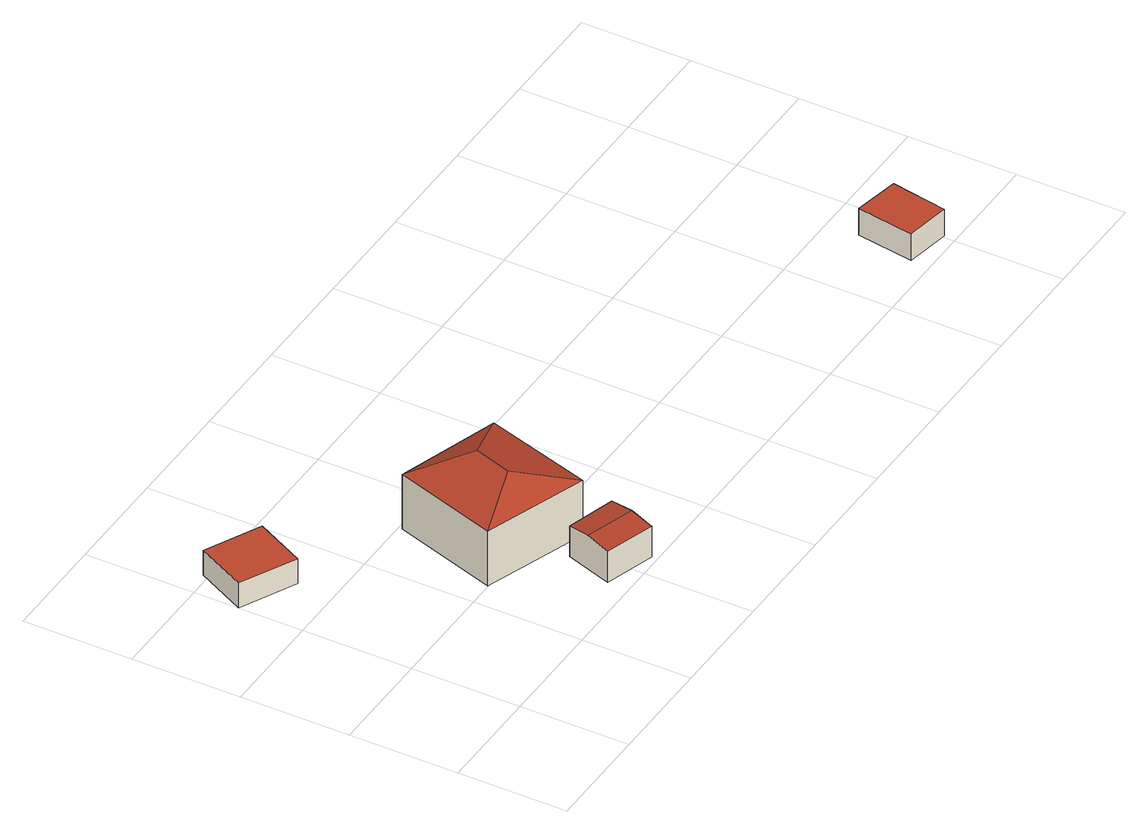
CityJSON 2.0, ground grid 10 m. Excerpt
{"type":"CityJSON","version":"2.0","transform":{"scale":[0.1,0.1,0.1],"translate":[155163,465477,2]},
"CityObjects":{
"building1":{"type":"Building","attributes":{"b3_dak_type":"horizontal","b3_extrusie":"standard","b3_h_dak_50p":4.93,"b3_h_dak_70p":5.02,"b3_h_dak_max":5.14,"b3_h_dak_min":4.76,"b3_h_maaiveld":2.52,"b3_is_glas_dak":false,"b3_kas_warenhuis":false,"b3_kwaliteitsindicator":true,"b3_mutatie_ahn3_ahn4":false,"b3_mutatie_ahn4_ahn5":false,"b3_n_nok":0,"b3_n_vlakken":1,"b3_opp_buitenmuur":52.47,"b3_opp_dak_plat":0,"b3_opp_dak_schuin":29.36,"b3_opp_grond":29.29,"b3_opp_scheidingsmuur":0,"b3_rmse_lod12":0.133,"b3_rmse_lod13":0.133,"b3_rmse_lod22":0.0244,"b3_t_run":31,"b3_val3dity_lod12":"[]","b3_val3dity_lod13":"[]","b3_val3dity_lod22":"[]","b3_volume_lod12":73.03,"b3_volume_lod13":73.03,"b3_volume_lod22":70.94,"geconstateerd":false,"oorspronkelijkbouwjaar":2009,"status":"Pand in gebruik"},"children":["building1-1"]},
"building1-1":{"type":"BuildingPart","parents":["building1"],"geometry":[{"type":"Solid","lod":"2.2","boundaries":[[[[0,1,2,3]],[[4,5,6,7]],[[7,6,1,0]],[[6,5,2,1]],[[5,4,3,2]],[[4,7,0,3]]]],"semantics":{"surfaces":[{"type":"GroundSurface"},{"type":"RoofSurface"},{"type":"WallSurface"}],"values":[[0,1,2,2,2,2]]}}]},
"building2":{"type":"Building","attributes":{"b3_dak_type":"slanted","b3_extrusie":"standard","b3_h_dak_50p":5.63,"b3_h_dak_70p":5.72,"b3_h_dak_max":5.87,"b3_h_dak_min":4.9,"b3_h_maaiveld":2.64,"b3_is_glas_dak":false,"b3_kas_warenhuis":false,"b3_kwaliteitsindicator":true,"b3_mutatie_ahn3_ahn4":false,"b3_mutatie_ahn4_ahn5":false,"b3_n_nok":0,"b3_n_vlakken":2,"b3_opp_buitenmuur":51.2,"b3_opp_dak_plat":12.97,"b3_opp_dak_schuin":9.58,"b3_opp_grond":21.64,"b3_opp_scheidingsmuur":0,"b3_rmse_lod12":0.323,"b3_rmse_lod13":0.323,"b3_rmse_lod22":0.0668,"b3_t_run":26,"b3_val3dity_lod12":"[]","b3_val3dity_lod13":"[]","b3_val3dity_lod22":"[]","b3_volume_lod12":67.06,"b3_volume_lod13":67.06,"b3_volume_lod22":62.58,"geconstateerd":false,"oorspronkelijkbouwjaar":1952,"status":"Pand in gebruik"},"children":["building2-1"]},
"building2-1":{"type":"BuildingPart","parents":["building2"],"geometry":[{"type":"Solid","lod":"2.2","boundaries":[[[[8,9,10,11]],[[12,13,14,9,8]],[[15,14,13,16]],[[14,15,10,9]],[[15,16,17,11,10]],[[12,17,16,13]],[[17,12,8,11]]]],"semantics":{"surfaces":[{"type":"GroundSurface"},{"type":"WallSurface"},{"type":"RoofSurface"}],"values":[[0,1,2,1,1,2,1]]}}]},
"building3":{"type":"Building","attributes":{"b3_dak_type":"slanted","b3_extrusie":"standard","b3_h_dak_50p":7.16,"b3_h_dak_70p":8.13,"b3_h_dak_max":9.57,"b3_h_dak_min":4.93,"b3_h_maaiveld":2.57,"b3_h_nok":9.62,"b3_is_glas_dak":false,"b3_kas_warenhuis":false,"b3_kwaliteitsindicator":true,"b3_mutatie_ahn3_ahn4":false,"b3_mutatie_ahn4_ahn5":false,"b3_n_nok":2,"b3_n_vlakken":3,"b3_opp_buitenmuur":148.88,"b3_opp_dak_plat":0,"b3_opp_dak_schuin":136.53,"b3_opp_grond":102.72,"b3_opp_scheidingsmuur":0,"b3_rmse_lod12":1.76,"b3_rmse_lod13":1.76,"b3_rmse_lod22":0.0291,"b3_t_run":89,"b3_val3dity_lod12":"[]","b3_val3dity_lod13":"[]","b3_val3dity_lod22":"[]","b3_volume_lod12":569.71,"b3_volume_lod13":569.71,"b3_volume_lod22":468.82,"geconstateerd":false,"oorspronkelijkbouwjaar":1957,"status":"Pand in gebruik"},"children":["building3-1"]},
"building3-1":{"type":"BuildingPart","parents":["building3"],"geometry":[{"type":"Solid","lod":"2.2","boundaries":[[[[18,19,20,21]],[[22,23,24,25]],[[23,22,19,18]],[[26,22,25]],[[22,26,20,19]],[[27,26,25,24]],[[26,27,21,20]],[[23,27,24]],[[27,23,18,21]]]],"semantics":{"surfaces":[{"type":"GroundSurface"},{"type":"RoofSurface"},{"type":"WallSurface"}],"values":[[0,1,2,1,2,1,2,1,2]]}}]},
"building4":{"type":"Building","attributes":{"b3_dak_type":"horizontal","b3_extrusie":"standard","b3_h_dak_50p":5.36,"b3_h_dak_70p":5.43,"b3_h_dak_max":5.54,"b3_h_dak_min":5.13,"b3_h_maaiveld":2.66,"b3_is_glas_dak":false,"b3_kas_warenhuis":false,"b3_kwaliteitsindicator":true,"b3_mutatie_ahn3_ahn4":false,"b3_mutatie_ahn4_ahn5":false,"b3_n_nok":0,"b3_n_vlakken":1,"b3_opp_buitenmuur":51.39,"b3_opp_dak_plat":0,"b3_opp_dak_schuin":22.68,"b3_opp_grond":22.62,"b3_opp_scheidingsmuur":0,"b3_rmse_lod12":0.137,"b3_rmse_lod13":0.137,"b3_rmse_lod22":0.0365,"b3_t_run":18,"b3_val3dity_lod12":"[]","b3_val3dity_lod13":"[]","b3_val3dity_lod22":"[]","b3_volume_lod12":62.54,"b3_volume_lod13":62.54,"b3_volume_lod22":60.71,"geconstateerd":false,"oorspronkelijkbouwjaar":1957,"status":"Pand in gebruik"},"children":["building4-1"]},
"building4-1":{"type":"BuildingPart","parents":["building4"],"geometry":[{"type":"Solid","lod":"2.2","boundaries":[[[[28,29,30,31]],[[32,33,34,35]],[[35,34,29,28]],[[34,33,30,29]],[[33,32,31,30]],[[32,35,28,31]]]],"semantics":{"surfaces":[{"type":"GroundSurface"},{"type":"RoofSurface"},{"type":"WallSurface"}],"values":[[0,1,2,2,2,2]]}}]}
},
"vertices":[
[1,259,5],[24,305,5],[75,280,5],[52,234,5],[52,234,30],[75,280,30],[24,305,30],[1,259,30],
[234,49,6],[221,5,6],[175,19,6],[189,62,6],[234,49,37],[228,27,40],[221,5,37],[175,19,37],[182,41,40],[189,62,37],
[249,166,6],[219,67,6],[123,100,6],[154,196,6],[219,67,61],[249,166,61],[192,149,78],[181,114,78],[123,100,61],[154,196,61],
[700,9,7],[659,16,7],[667,69,7],[709,61,7],[709,61,34],[667,69,34],[659,16,34],[700,9,34]
]}
